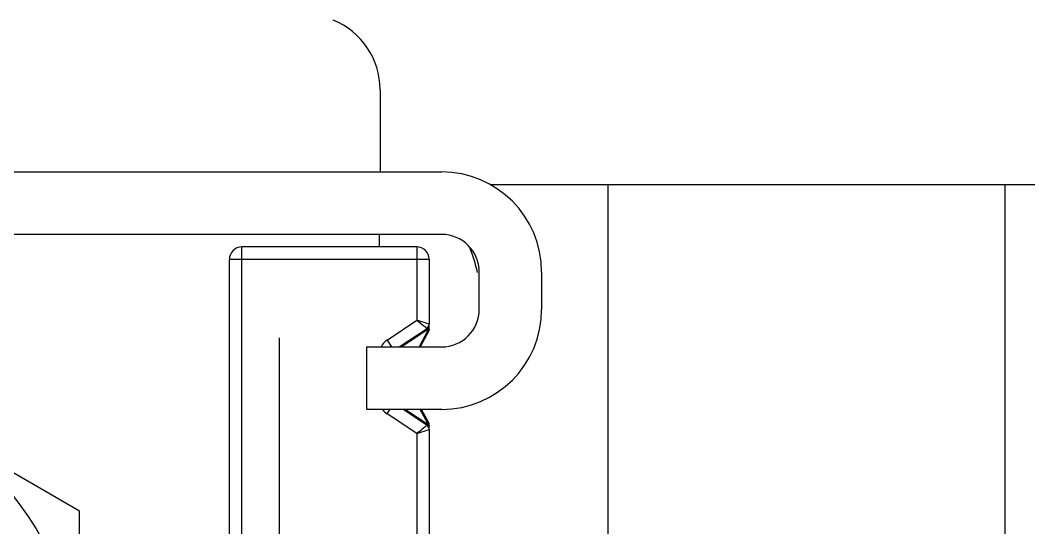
# Model space of a CAD drawing. Extents: x 1725261 to 1937680, y 860327 to 1571294.
# Drawn here: x 1825046.1 to 1825405.4, y 1228292.2 to 1228472.9 of the extents above; entities that cross this region are included whole.
import ezdxf

# ---------------------------------------------------------------- set-up
doc = ezdxf.new("R2010")
doc.units = 0
doc.header["$LTSCALE"] = 1000
doc.header["$MEASUREMENT"] = 0

msp = doc.modelspace()

# ---------------------------------------------------------------- linework, layer by layer
at = {"linetype": 'Continuous'}
for p, q in [((1825174.32, 1228448.18), (1825174.32, 1228418.9)), ((1824902.64, 1228418.9), (1825196.26, 1228418.9)), ((1825213.49, 1228414.45), (1828569.29, 1228414.45)), ((1825255.53, 1228280.99), (1825255.53, 1228414.45)), ((1825396.88, 1228280.99), (1825396.88, 1228414.45)), ((1825196.26, 1228396.65), (1824902.64, 1228396.65)), ((1825174.02, 1228396.65), (1825174.02, 1228392.21)), ((1825125.08, 1228262.02), (1825125.08, 1228392.21)), ((1825187.36, 1228392.21), (1825125.08, 1228392.21)), ((1825187.36, 1228392.21), (1825187.36, 1228366.11)), ((1825120.63, 1228258.84), (1825120.63, 1228387.76)), ((1825191.81, 1228387.76), (1825120.63, 1228387.76)), ((1825191.81, 1228387.76), (1825191.81, 1228364.69)), ((1825209.61, 1228369.96), (1825209.61, 1228383.31)), ((1825231.85, 1228383.31), (1825231.85, 1228369.96)), ((1825176.79, 1228359.07), (1825187.36, 1228366.11)), ((1825191.81, 1228364.69), (1825187.36, 1228366.11)), ((1825191.81, 1228362.93), (1825191.81, 1228364.66)), ((1825181.14, 1228356.62), (1825191.02, 1228363.21)), ((1825191.31, 1228362.79), (1825182.04, 1228356.62)), ((1825191.31, 1228362.48), (1825188.17, 1228356.62)), ((1825191.65, 1228362.3), (1825188.61, 1228356.62)), ((1825191.31, 1228362.79), (1825191.31, 1228362.48)), ((1825191.31, 1228362.48), (1825191.65, 1228362.3)), ((1825191.53, 1228362.58), (1825191.35, 1228362.5)), ((1825067.25, 1228298.14), (1824960.48, 1228359.79)), ((1825138.53, 1228187.53), (1825138.53, 1228359.84)), ((1825176.79, 1228359.07), (1825178.42, 1228356.62)), ((1825169.57, 1228334.37), (1825169.57, 1228356.62)), ((1825169.57, 1228356.62), (1825196.26, 1228356.62)), ((1825196.26, 1228334.37), (1825169.57, 1228334.37)), ((1825176.79, 1228332.81), (1825177.83, 1228334.37)), ((1825187.36, 1228325.76), (1825176.79, 1228332.81)), ((1825191.02, 1228328.67), (1825182.47, 1228334.37)), ((1825183.38, 1228334.37), (1825191.31, 1228329.08)), ((1825191.31, 1228329.4), (1825188.64, 1228334.37)), ((1825191.65, 1228329.58), (1825189.09, 1228334.37)), ((1825191.65, 1228329.58), (1825191.31, 1228329.4)), ((1825191.31, 1228329.4), (1825191.31, 1228329.08)), ((1825191.53, 1228329.3), (1825191.35, 1228329.38)), ((1825191.81, 1228327.22), (1825191.81, 1228328.95)), ((1825187.36, 1228325.76), (1825191.81, 1228327.19)), ((1825187.36, 1228325.76), (1825187.36, 1228147.24)), ((1825191.81, 1228327.19), (1825191.81, 1228144.38)), ((1825067.25, 1228174.86), (1825067.25, 1228298.14))]:
    msp.add_line(p, q, dxfattribs=at)
msp.add_circle((1824960.48, 1228236.5), 106.77, dxfattribs=at)
for centre, radius, start, end in [((1825147.62, 1228448.18), 26.69, 0, 67.9757), ((1825196.26, 1228383.31), 35.59, 0, 90), ((1825196.26, 1228383.31), 13.35, 0, 90), ((1825125.08, 1228387.76), 4.45, 90, 180), ((1825187.36, 1228387.76), 4.45, 0, 90), ((1825122.86, 1228361.06), 88.97, 14.375, 20.3315), ((1825196.26, 1228369.96), 35.59, 270, 0), ((1825196.26, 1228369.96), 13.35, 270, 0), ((1825190.03, 1228364.69), 1.78, 303.6901, 0), ((1825190.77, 1228364.08), 1.68, 288.7744, 290.2094), ((1825191.05, 1228363.45), 0.995, 298.7138, 301.9), ((1825190.48, 1228362.93), 1.33, 331.8161, 0), ((1825180.25, 1228353.88), 6.23, 123.6901, 153.8796), ((1825180.25, 1228337.99), 6.23, 215.8766, 236.3099), ((1825190.03, 1228327.19), 1.78, 0, 56.3099), ((1825190.77, 1228327.8), 1.68, 69.7941, 71.2334), ((1825191.05, 1228328.43), 0.995, 58.1081, 61.2843), ((1825190.48, 1228328.95), 1.33, 0, 28.1839)]:
    msp.add_arc(centre, radius, start, end, dxfattribs=at)
for points, knots in [([(1825187.36, 1228366.11), (1825188.22, 1228365.44), (1825189.46, 1228364.51), (1825190.63, 1228363.46), (1825191.02, 1228363.21)], [0, 0, 0, 0, 0.698346, 1, 1, 1, 1]), ([(1825191.02, 1228363.21), (1825191.09, 1228363.25), (1825191.4, 1228363.32), (1825191.34, 1228362.94), (1825191.31, 1228362.79)], [0, 0, 0, 0, 0.346904, 1, 1, 1, 1]), ([(1825191.31, 1228362.79), (1825191.36, 1228362.81), (1825191.52, 1228362.87), (1825191.68, 1228362.97), (1825191.75, 1228363.07)], [0, 0, 0, 0, 0.29815, 1, 1, 1, 1]), ([(1825191.75, 1228363.07), (1825191.77, 1228363.1), (1825191.8, 1228363.15), (1825191.81, 1228363.21), (1825191.81, 1228363.24)], [0, 0, 0, 0, 0.519543, 1, 1, 1, 1]), ([(1825191.02, 1228328.67), (1825190.63, 1228328.41), (1825189.46, 1228327.37), (1825188.22, 1228326.44), (1825187.36, 1228325.76)], [0, 0, 0, 0, 0.301655, 1, 1, 1, 1]), ([(1825191.31, 1228329.08), (1825191.34, 1228328.93), (1825191.4, 1228328.56), (1825191.09, 1228328.63), (1825191.02, 1228328.67)], [0, 0, 0, 0, 0.652586, 1, 1, 1, 1]), ([(1825191.31, 1228329.08), (1825191.36, 1228329.07), (1825191.52, 1228329), (1825191.68, 1228328.91), (1825191.75, 1228328.81)], [0, 0, 0, 0, 0.298151, 1, 1, 1, 1]), ([(1825191.75, 1228328.81), (1825191.77, 1228328.78), (1825191.8, 1228328.73), (1825191.81, 1228328.67), (1825191.81, 1228328.64)], [0, 0, 0, 0, 0.519447, 1, 1, 1, 1])]:
    msp.add_open_spline(points, degree=3, knots=knots, dxfattribs=at)
for points in [[(1825191.81, 1228362.93), (1825191.81, 1228362.79), (1825191.69, 1228362.68), (1825191.58, 1228362.61)], [(1825191.81, 1228328.95), (1825191.81, 1228329.08), (1825191.69, 1228329.2), (1825191.58, 1228329.27)]]:
    msp.add_open_spline(points, degree=3, dxfattribs=at)

doc.saveas('drawing.dxf')
